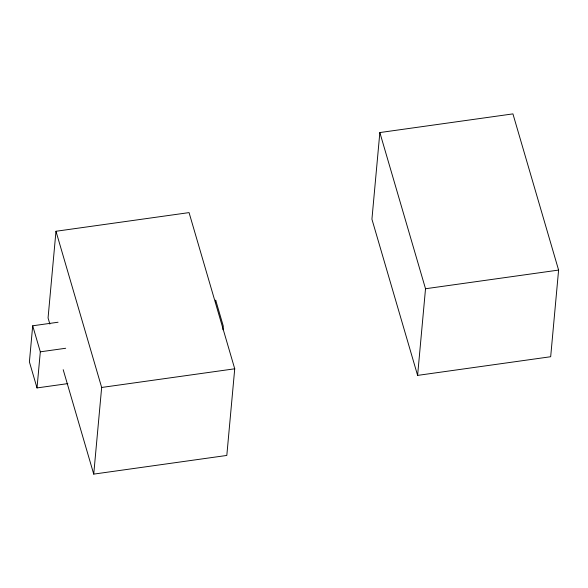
<?xml version="1.0" encoding="UTF-8"?>
<svg xmlns="http://www.w3.org/2000/svg" width="588" height="588" viewBox="0 0 588 588"><rect width="100%" height="100%" fill="white"/><g stroke="black" fill="none" stroke-linecap="round" stroke-linejoin="round"><path stroke-width="0.88" d="M58.065 322.231L32.7 325.789L29.4 361.899L37.015 387.926L67.811 383.611M37.015 387.926L40.315 351.822L32.7 325.789M63.195 369.69L93.735 474.112L226.814 455.443L234.73 368.794L189.057 212.606L55.978 231.268L48.062 317.924L49.855 324.061M93.735 474.112L101.658 387.463L55.978 231.268M215.517 301.931L215.678 300.123L223.293 326.156L222.962 329.765M379.848 132.557L371.925 219.206L417.605 375.394L550.677 356.732L558.6 270.076L512.927 113.888L379.848 132.557L425.521 288.745L417.605 375.394M425.521 288.745L558.6 270.076M40.315 351.822L65.68 348.265M101.658 387.463L234.73 368.794"/></g></svg>
